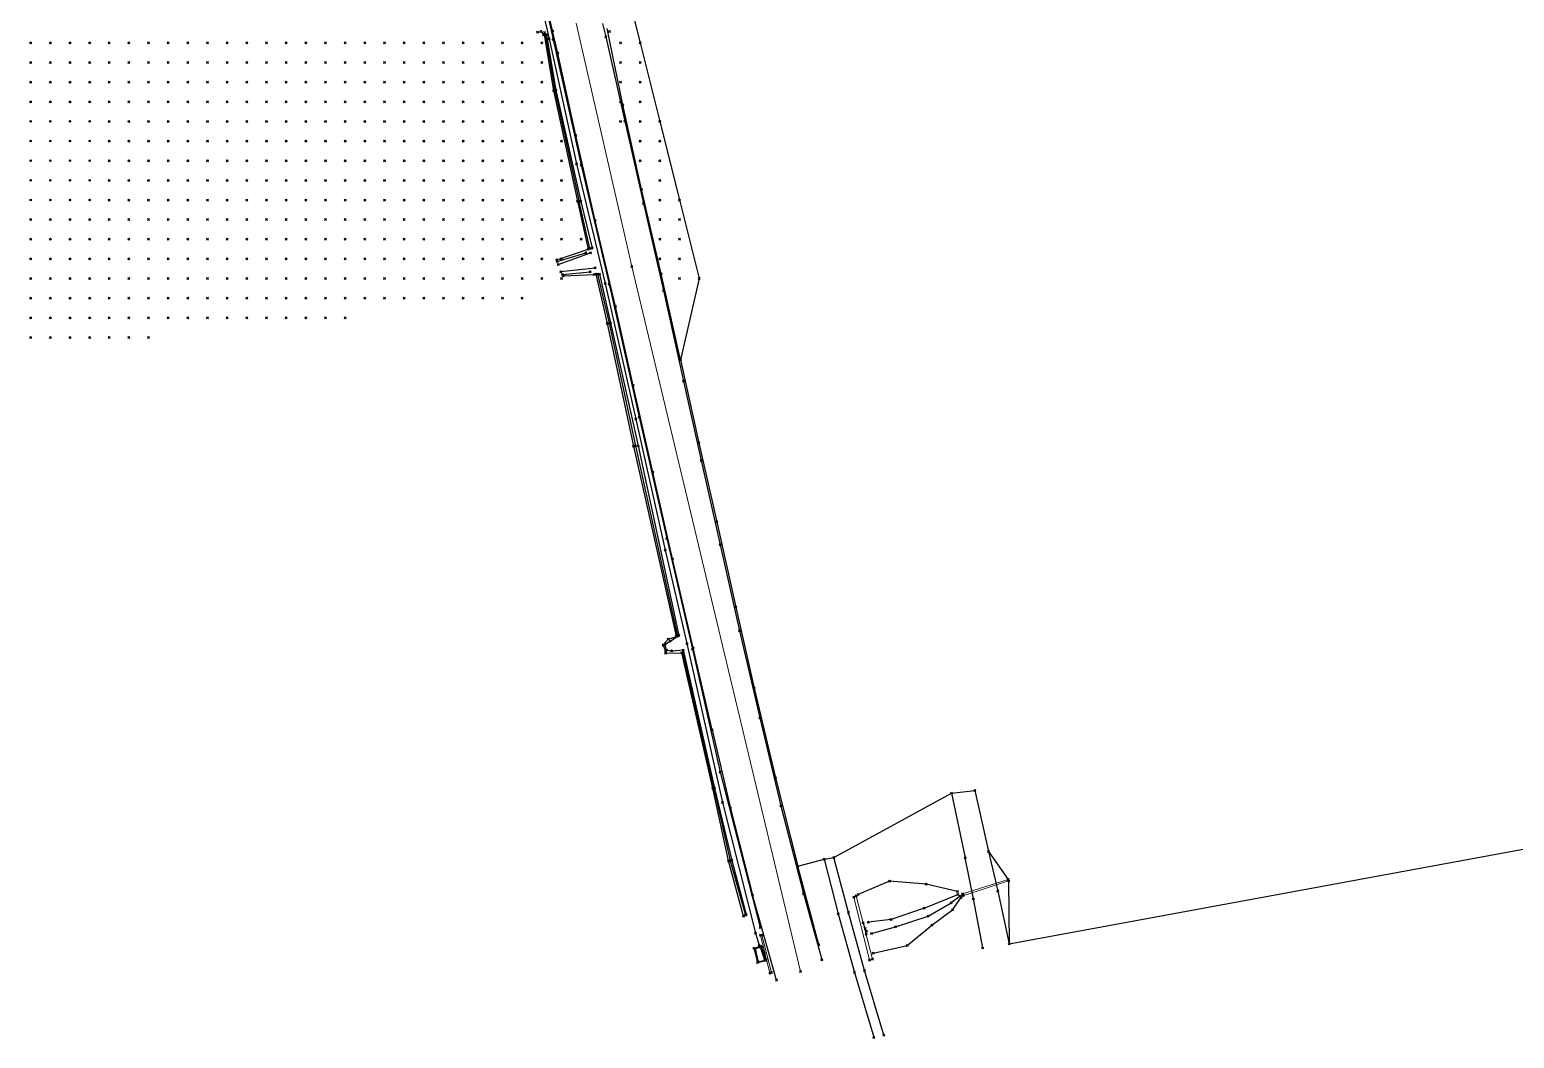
# Model space of a CAD drawing. Header units: metres. Extents: x 441556 to 446409, y 432338 to 461058.
# Drawn here: x 444051 to 444277.5, y 445293.4 to 445447.3 of the extents above; entities that cross this region are included whole.
import ezdxf

# ---------------------------------------------------------------- set-up
doc = ezdxf.new("R2010")
doc.units = ezdxf.units.M
doc.header["$MEASUREMENT"] = 0
doc.header["$PDMODE"] = 35
doc.header["$PDSIZE"] = 0.15
for name, color, linetype in [('DTM-BRE-RevB_0YP-BRE', 6, 'Continuous'), ('DTM-BRE-RevN_GRP_CALE_FERATA', 2, 'Continuous'), ('DTM-BRE-RevN_GRP_CAMERA_CADERE_JOS', 2, 'Continuous'), ('DTM-BRE-RevN_GRP_CAMERA_CADERE_SUS', 2, 'Continuous'), ('DTM-BRE-RevN_GRP_DRUM_PAMANT', 2, 'Continuous'), ('DTM-BRE-RevN_GRP_MARGINE_CAROSABIL', 2, 'Continuous'), ('DTM-BRE-RevN_GRP_PARAPET_METAL', 2, 'Continuous'), ('DTM-BRE-RevN_GRP_SANT_PAMANT_JOS', 2, 'Continuous'), ('DTM-BRE-RevN_GRP_SANT_PAMANT_SUS', 2, 'Continuous'), ('DTM-BRE-RevN_GRP_SCURGERI', 2, 'Continuous'), ('DTM-BRE-RevN_GRP_ZID_JOS', 2, 'Continuous'), ('DTM-BRE-RevN_GRP_ZID_SUS', 2, 'Continuous'), ('DTM-INT_YP', 121, 'Continuous'), ('DTM-NOK-RevN_POINTS', 91, 'Continuous')]:
    doc.layers.add(name, color=color, linetype=linetype)
for name, color, linetype, lineweight in [('DTM-BRE-RevN_0YP_BREAKLINE', 1, 'Continuous', 0), ('DTM-BRE-RevN_GRP_POD', 2, 'Continuous', 0), ('DTM-BRE-RevN_GRP_TUB', 2, 'Continuous', 0)]:
    doc.layers.add(name, color=color, linetype=linetype, lineweight=lineweight)

msp = doc.modelspace()

# ---------------------------------------------------------------- linework, layer by layer
at = {"layer": 'DTM-BRE-RevB_0YP-BRE'}
for points in [[(444155.157, 445340.532, 345.348), (444157.946, 445328.493, 345.381), (444161.294, 445315.314, 345.311)], [(444163.37, 445305.4, 343.424), (444163.096, 445306.424, 343.971), (444162.666, 445307.382, 343.306)]]:
    msp.add_polyline3d(points, dxfattribs=at)
at = {"layer": 'DTM-BRE-RevN_0YP_BREAKLINE'}
for points in [[(444142.885, 445411.221, 345.292), (444134.393, 445448.355, 345.359)], [(444168.604, 445303.66, 345.174), (444142.885, 445411.221, 345.292)]]:
    msp.add_polyline3d(points, dxfattribs=at)
at = {"layer": 'DTM-BRE-RevN_GRP_CALE_FERATA'}
for p, q in [((444172.241, 445320.791, 345.317), (444174.341, 445312.462, 345.257)), ((444175.942, 445312.661, 345.235), (444173.714, 445321.05, 345.304)), ((444178.396, 445303.791, 345.174), (444175.942, 445312.661, 345.235)), ((444174.341, 445312.462, 345.257), (444176.852, 445303.509, 345.209)), ((444181.338, 445293.925, 345.121), (444178.396, 445303.791, 345.174)), ((444176.852, 445303.509, 345.209), (444179.82, 445293.598, 345.138))]:
    msp.add_line(p, q, dxfattribs=at)
at = {"layer": 'DTM-BRE-RevN_GRP_CAMERA_CADERE_JOS'}
for p, q in [((444162.53, 445307.372, 342.12), (444161.671, 445307.098, 342.102)), ((444161.671, 445307.098, 342.102), (444162.131, 445305.133, 342.07)), ((444163.184, 445305.379, 342.09), (444162.53, 445307.372, 342.12)), ((444162.131, 445305.133, 342.07), (444163.184, 445305.379, 342.09))]:
    msp.add_line(p, q, dxfattribs=at)
at = {"layer": 'DTM-BRE-RevN_GRP_CAMERA_CADERE_SUS'}
for p, q in [((444161.516, 445307.203, 343.422), (444162.564, 445307.489, 343.232)), ((444161.516, 445307.203, 343.422), (444162.063, 445305.009, 343.41)), ((444163.279, 445305.311, 343.43), (444162.564, 445307.489, 343.232)), ((444162.063, 445305.009, 343.41), (444163.279, 445305.311, 343.43))]:
    msp.add_line(p, q, dxfattribs=at)
at = {"layer": 'DTM-BRE-RevN_GRP_DRUM_PAMANT'}
for p, q in [((444191.659, 445330.84, 339.805), (444193.723, 445320.961, 339.932)), ((444197.31, 445321.969, 339.826), (444198.717, 445315.888, 339.927)), ((444194.979, 445314.742, 340.066), (444193.723, 445320.961, 339.932)), ((444198.717, 445315.888, 339.927), (444200.433, 445307.852, 339.927)), ((444196.402, 445307.25, 340.018), (444194.979, 445314.742, 340.066))]:
    msp.add_line(p, q, dxfattribs=at)
at = {"layer": 'DTM-BRE-RevN_GRP_MARGINE_CAROSABIL'}
for p, q in [((444130.801, 445447.152, 345.242), (444126.615, 445465.624, 345.285)), ((444131.598, 445443.752, 345.206), (444130.801, 445447.152, 345.242)), ((444138.412, 445448.265, 345.28), (444138.893, 445446.26, 345.286)), ((444138.893, 445446.26, 345.286), (444141.813, 445433.368, 345.277)), ((444134.35, 445431.194, 345.245), (444131.598, 445443.752, 345.206)), ((444141.813, 445433.368, 345.277), (444144.647, 445420.8, 345.239)), ((444137.305, 445418.231, 345.218), (444134.35, 445431.194, 345.245)), ((444144.647, 445420.8, 345.239), (444147.695, 445407.536, 345.213)), ((444140.395, 445405.091, 345.246), (444137.305, 445418.231, 345.218)), ((444147.695, 445407.536, 345.213), (444150.763, 445393.731, 345.181)), ((444143.078, 445393.056, 345.199), (444140.395, 445405.091, 345.246)), ((444146.072, 445379.845, 345.234), (444143.078, 445393.056, 345.199)), ((444150.763, 445393.731, 345.181), (444153.46, 445381.586, 345.191)), ((444153.46, 445381.586, 345.191), (444156.353, 445368.727, 345.163)), ((444149.09, 445366.591, 345.182), (444146.072, 445379.845, 345.234)), ((444156.353, 445368.727, 345.163), (444159.327, 445355.621, 345.19)), ((444152.222, 445353.045, 345.198), (444149.09, 445366.591, 345.182)), ((444159.327, 445355.621, 345.19), (444162.418, 445342.337, 345.16)), ((444155.157, 445340.532, 345.348), (444152.222, 445353.045, 345.198)), ((444162.418, 445342.337, 345.16), (444165.619, 445328.911, 345.162)), ((444165.619, 445328.911, 345.162), (444169.079, 445315.526, 345.12)), ((444164.944, 445302.329, 345.259), (444161.294, 445315.314, 345.311)), ((444169.079, 445315.526, 345.12), (444171.857, 445305.449, 345.036))]:
    msp.add_line(p, q, dxfattribs=at)
at = {"layer": 'DTM-BRE-RevN_GRP_PARAPET_METAL'}
for p, q in [((444141.518, 445435.874, 345.206), (444139.121, 445447.519, 345.127)), ((444144.355, 445422.98, 345.204), (444141.518, 445435.874, 345.206)), ((444147.335, 445410.072, 345.15), (444144.355, 445422.98, 345.204)), ((444150.304, 445396.956, 345.104), (444147.335, 445410.072, 345.15)), ((444171.401, 445307.733, 345.013), (444168.214, 445319.687, 345.079))]:
    msp.add_line(p, q, dxfattribs=at)
at = {"layer": 'DTM-BRE-RevN_GRP_POD'}
for p, q in [((444177.114, 445315.2, 344.729), (444176.748, 445314.984, 344.911)), ((444176.748, 445314.984, 344.911), (444179.146, 445305.376, 344.756)), ((444179.604, 445305.533, 344.565), (444177.114, 445315.2, 344.729)), ((444162.733, 445309.192, 345.39), (444162.531, 445309.197, 345.328)), ((444162.531, 445309.197, 345.328), (444163.958, 445303.396, 345.385)), ((444164.208, 445303.468, 345.423), (444162.733, 445309.192, 345.39)), ((444179.146, 445305.376, 344.756), (444179.604, 445305.533, 344.565)), ((444163.958, 445303.396, 345.385), (444164.208, 445303.468, 345.423))]:
    msp.add_line(p, q, dxfattribs=at)
at = {"layer": 'DTM-BRE-RevN_GRP_SANT_PAMANT_JOS'}
for p, q in [((444128.386, 445454.088, 344.645), (444130.281, 445445.934, 344.79)), ((444130.281, 445445.934, 344.79), (444134.417, 445426.851, 344.507)), ((444134.417, 445426.851, 344.507), (444138.799, 445408.623, 344.551)), ((444138.799, 445408.623, 344.551), (444143.501, 445387.9, 344.657)), ((444143.501, 445387.9, 344.657), (444147.949, 445367.93, 344.476)), ((444147.949, 445367.93, 344.476), (444151.294, 445353.691, 344.557)), ((444151.294, 445353.691, 344.557), (444156.69, 445329.406, 344.469)), ((444156.69, 445329.406, 344.469), (444161.747, 445309.482, 344.053)), ((444187.5, 445313.329, 340.887), (444192.626, 445315.411, 339.684)), ((444192.974, 445315.14, 339.706), (444191.593, 445314.134, 340.146)), ((444187.5, 445313.329, 340.887), (444182.458, 445311.574, 341.148)), ((444188.083, 445312.088, 340.863), (444191.593, 445314.134, 340.146)), ((444182.458, 445311.574, 341.148), (444178.958, 445311.153, 341.728)), ((444179.445, 445309.437, 341.822), (444183.098, 445310.45, 341.385)), ((444183.098, 445310.45, 341.385), (444188.083, 445312.088, 340.863)), ((444161.747, 445309.482, 344.053), (444162.328, 445307.634, 343.498))]:
    msp.add_line(p, q, dxfattribs=at)
at = {"layer": 'DTM-BRE-RevN_GRP_SANT_PAMANT_SUS'}
for p, q in [((444128.908, 445454.8, 345.066), (444130.869, 445445.864, 344.866)), ((444130.869, 445445.864, 344.866), (444135.14, 445426.668, 345.02)), ((444135.14, 445426.668, 345.02), (444139.424, 445408.53, 345.011)), ((444139.424, 445408.53, 345.011), (444143.98, 445388.225, 345.028)), ((444143.98, 445388.225, 345.028), (444148.198, 445369.73, 344.963)), ((444148.198, 445369.73, 344.963), (444152.142, 445352.815, 345.039)), ((444152.142, 445352.815, 345.039), (444156.371, 445334.062, 345.041)), ((444156.371, 445334.062, 345.041), (444162.449, 445310.376, 345.124)), ((444182.18, 445317.407, 343.612), (444177.404, 445315.383, 344.602)), ((444187.774, 445316.969, 341.669), (444182.18, 445317.407, 343.612)), ((444192.578, 445315.866, 340.63), (444187.774, 445316.969, 341.669)), ((444191.779, 445313.061, 340.375), (444193.122, 445314.915, 340.091)), ((444188.65, 445310.707, 341.329), (444191.779, 445313.061, 340.375)), ((444184.892, 445307.605, 342.431), (444188.65, 445310.707, 341.329)), ((444179.694, 445306.452, 344.203), (444184.892, 445307.605, 342.431))]:
    msp.add_line(p, q, dxfattribs=at)
at = {"layer": 'DTM-BRE-RevN_GRP_SCURGERI'}
for p, q in [((444128.485, 445446.972, 345.772), (444129.036, 445447.07, 345.192)), ((444129.036, 445447.07, 345.192), (444129.407, 445446.563, 344.925)), ((444131.455, 445412.223, 349.999), (444136.217, 445413.848, 346.496)), ((444131.488, 445411.955, 349.932), (444135.845, 445413.288, 346.64)), ((444131.646, 445411.516, 349.486), (444136.555, 445413.272, 345.121)), ((444132.068, 445410.419, 349.478), (444137.289, 445411.006, 345.058)), ((444132.302, 445410.009, 349.784), (444136.512, 445410.411, 346.587)), ((444132.395, 445409.765, 349.778), (444137.136, 445410.008, 346.569)), ((444147.664, 445353.497, 347.613), (444148.428, 445354.335, 346.503)), ((444147.728, 445353.401, 346.834), (444147.664, 445353.497, 347.613)), ((444147.982, 445353.598, 345.968), (444147.728, 445353.401, 346.834)), ((444148.04, 445352.541, 346.853), (444147.728, 445353.401, 346.834)), ((444147.982, 445353.598, 345.968), (444148.727, 445354.058, 345.409)), ((444148.19, 445352.666, 345.879), (444147.982, 445353.598, 345.968)), ((444148.428, 445354.335, 346.503), (444149.86, 445354.794, 346.363)), ((444148.727, 445354.058, 345.409), (444150.045, 445354.904, 345.017)), ((444148.04, 445352.541, 346.853), (444147.995, 445352.208, 347.881)), ((444147.995, 445352.208, 347.881), (444150.501, 445352.26, 346.444)), ((444148.04, 445352.541, 346.853), (444148.19, 445352.666, 345.879)), ((444148.19, 445352.666, 345.879), (444148.959, 445352.589, 345.598)), ((444148.959, 445352.589, 345.598), (444150.73, 445352.694, 344.521)), ((444178.182, 445311.054, 341.936), (444178.647, 445309.333, 341.922)), ((444162.666, 445307.382, 343.306), (444162.53, 445307.372, 342.12)), ((444163.37, 445305.4, 343.424), (444163.184, 445305.379, 342.09))]:
    msp.add_line(p, q, dxfattribs=at)
at = {"layer": 'DTM-BRE-RevN_GRP_TUB'}
for p, q in [((444193.326, 445315.47, 339.924), (444200.308, 445317.675, 339.507)), ((444200.368, 445317.48, 339.543), (444193.358, 445315.183, 339.947))]:
    msp.add_line(p, q, dxfattribs=at)
at = {"layer": 'DTM-BRE-RevN_GRP_ZID_JOS'}
for p, q in [((444129.859, 445446.507, 344.79), (444131.269, 445438.125, 344.554)), ((444131.269, 445438.125, 344.554), (444135.104, 445421.114, 344.692)), ((444135.104, 445421.114, 344.692), (444136.843, 445413.994, 344.551)), ((444137.939, 445410.02, 344.551), (444139.641, 445402.585, 344.482)), ((444139.641, 445402.585, 344.482), (444143.869, 445383.846, 344.626)), ((444143.869, 445383.846, 344.626), (444150.045, 445354.904, 345.017)), ((444150.73, 445352.694, 344.521), (444155.488, 445331.637, 344.414)), ((444155.488, 445331.637, 344.414), (444158.123, 445320.598, 344.495)), ((444158.123, 445320.598, 344.495), (444160.32, 445312.322, 344.177))]:
    msp.add_line(p, q, dxfattribs=at)
at = {"layer": 'DTM-BRE-RevN_GRP_ZID_SUS'}
for p, q in [((444129.514, 445446.554, 346.928), (444130.953, 445438.07, 346.553)), ((444129.697, 445446.623, 346.928), (444131.146, 445438.106, 346.553)), ((444130.953, 445438.07, 346.553), (444134.611, 445421.151, 346.503)), ((444131.146, 445438.106, 346.553), (444134.843, 445421.104, 346.432)), ((444134.611, 445421.151, 346.503), (444136.217, 445413.848, 346.496)), ((444136.46, 445413.939, 346.475), (444134.843, 445421.104, 346.432)), ((444137.637, 445410.047, 346.365), (444139.404, 445402.534, 346.518)), ((444137.385, 445410.018, 346.365), (444139.135, 445402.503, 346.518)), ((444139.135, 445402.503, 346.518), (444143.149, 445383.8, 346.518)), ((444139.404, 445402.534, 346.518), (444143.46, 445383.852, 346.65)), ((444143.149, 445383.8, 346.518), (444149.627, 445354.812, 346.363)), ((444143.46, 445383.852, 346.65), (444149.86, 445354.794, 346.363)), ((444155.239, 445331.625, 346.411), (444150.501, 445352.26, 346.444)), ((444150.668, 445352.271, 346.444), (444155.413, 445331.635, 346.411)), ((444157.608, 445320.518, 346.59), (444155.239, 445331.625, 346.411)), ((444155.413, 445331.635, 346.411), (444157.891, 445320.515, 346.504)), ((444159.918, 445312.081, 345.954), (444157.608, 445320.518, 346.59)), ((444157.891, 445320.515, 346.504), (444160.216, 445312.229, 345.843))]:
    msp.add_line(p, q, dxfattribs=at)
at = {"layer": 'DTM-INT_YP'}
msp.add_polyline3d([(444141.149, 445457.346, 344.956), (444144.149, 445445.348, 345.018), (444147.148, 445433.351, 345.037), (444150.148, 445421.353, 344.94), (444153.147, 445409.356, 344.941), (444150.304, 445396.956, 345.104), (444153.107, 445384.308, 345.108), (444155.845, 445372.242, 345.122), (444158.767, 445359.222, 345.128), (444161.541, 445346.863, 345.132), (444164.793, 445333.18, 345.091), (444168.214, 445319.687, 345.079), (444172.241, 445320.791, 345.317), (444173.714, 445321.05, 345.304), (444191.659, 445330.84, 339.805), (444195.206, 445331.241, 339.714), (444197.31, 445321.969, 339.826), (444200.308, 445317.675, 339.507), (444200.368, 445317.48, 339.543), (444200.433, 445307.852, 339.927), (444356.484, 445336.607, 340.824)], dxfattribs=at)
at = {"layer": 'DTM-NOK-RevN_POINTS'}
for p in [(444128.485, 445446.972, 345.772), (444129.036, 445447.07, 345.192), (444129.407, 445446.563, 344.925), (444129.514, 445446.554, 346.928), (444129.548, 445446.913, 346.928), (444129.697, 445446.623, 346.928), (444129.859, 445446.507, 344.79), (444130.801, 445447.152, 345.242), (444138.893, 445446.26, 345.286), (444139.457, 445447.055, 345.105), (444051.169, 445445.348, 392.953), (444054.168, 445445.348, 388.4), (444057.167, 445445.348, 384.146), (444060.167, 445445.348, 381.688), (444063.166, 445445.348, 379.537), (444066.165, 445445.348, 377.492), (444069.165, 445445.348, 375.546), (444072.164, 445445.348, 373.375), (444075.164, 445445.348, 371.548), (444078.163, 445445.348, 369.482), (444081.162, 445445.348, 367.426), (444084.162, 445445.348, 365.742), (444087.161, 445445.348, 364.436), (444090.16, 445445.348, 363.48), (444093.16, 445445.348, 362.22), (444096.159, 445445.348, 361.187), (444099.158, 445445.348, 359.678), (444102.158, 445445.348, 358.386), (444105.157, 445445.348, 357.003), (444108.157, 445445.348, 354.806), (444111.156, 445445.348, 352.881), (444114.155, 445445.348, 351.882), (444117.155, 445445.348, 351.014), (444120.154, 445445.348, 350.3), (444123.153, 445445.348, 349.825), (444126.153, 445445.348, 348.351), (444129.152, 445445.348, 345.978), (444130.281, 445445.934, 344.79), (444130.869, 445445.864, 344.866), (444141.149, 445445.348, 344.895), (444144.149, 445445.348, 345.018), (444051.169, 445442.349, 390.535), (444054.168, 445442.349, 386.57), (444057.167, 445442.349, 382.803), (444060.167, 445442.349, 380.208), (444063.166, 445442.349, 378.053), (444066.165, 445442.349, 376.165), (444069.165, 445442.349, 374.294), (444072.164, 445442.349, 372.502), (444075.164, 445442.349, 370.636), (444078.163, 445442.349, 368.724), (444081.162, 445442.349, 366.953), (444084.162, 445442.349, 365.423), (444087.161, 445442.349, 364.542), (444090.16, 445442.349, 363.997), (444093.16, 445442.349, 362.801), (444096.159, 445442.349, 360.932), (444099.158, 445442.349, 359.594), (444102.158, 445442.349, 358.483), (444105.157, 445442.349, 357.153), (444108.157, 445442.349, 354.347), (444111.156, 445442.349, 352.271), (444114.155, 445442.349, 351.483), (444117.155, 445442.349, 351.114), (444120.154, 445442.349, 350.341), (444123.153, 445442.349, 349.936), (444126.153, 445442.349, 349.172), (444129.152, 445442.349, 346.666), (444131.598, 445443.752, 345.206), (444141.149, 445442.349, 344.942), (444144.149, 445442.349, 345.018), (444051.169, 445439.35, 387.237), (444054.168, 445439.35, 383.937), (444057.167, 445439.35, 381.374), (444060.167, 445439.35, 378.926), (444063.166, 445439.35, 377.085), (444066.165, 445439.35, 374.924), (444069.165, 445439.35, 373.288), (444072.164, 445439.35, 371.667), (444075.164, 445439.35, 369.854), (444078.163, 445439.35, 368.407), (444081.162, 445439.35, 367.036), (444084.162, 445439.35, 365.561), (444087.161, 445439.35, 364.554), (444090.16, 445439.35, 363.897), (444093.16, 445439.35, 362.349), (444096.159, 445439.35, 360.552), (444099.158, 445439.35, 359.699), (444102.158, 445439.35, 359.021), (444105.157, 445439.35, 357.743), (444108.157, 445439.35, 354.448), (444111.156, 445439.35, 351.927), (444114.155, 445439.35, 351.278), (444117.155, 445439.35, 351.286), (444120.154, 445439.35, 350.809), (444123.153, 445439.35, 350.095), (444126.153, 445439.35, 349.67), (444129.152, 445439.35, 347.581), (444141.149, 445439.35, 345.001), (444144.149, 445439.35, 344.913), (444130.953, 445438.07, 346.553), (444131.146, 445438.106, 346.553), (444131.269, 445438.125, 344.554), (444051.169, 445436.35, 384.698), (444054.168, 445436.35, 382.512), (444057.167, 445436.35, 380.341), (444060.167, 445436.35, 378.089), (444063.166, 445436.35, 375.671), (444066.165, 445436.35, 373.89), (444069.165, 445436.35, 372.416), (444072.164, 445436.35, 370.898), (444075.164, 445436.35, 369.543), (444078.163, 445436.35, 368.419), (444081.162, 445436.35, 367.17), (444084.162, 445436.35, 366.067), (444087.161, 445436.35, 364.454), (444090.16, 445436.35, 363.233), (444093.16, 445436.35, 361.978), (444096.159, 445436.35, 361.206), (444099.158, 445436.35, 360.597), (444102.158, 445436.35, 359.684), (444105.157, 445436.35, 358.356), (444108.157, 445436.35, 355.086), (444111.156, 445436.35, 351.966), (444114.155, 445436.35, 351.082), (444117.155, 445436.35, 351.381), (444120.154, 445436.35, 350.995), (444123.153, 445436.35, 350.177), (444126.153, 445436.35, 349.782), (444129.152, 445436.35, 348.31), (444141.149, 445436.35, 345.077), (444141.518, 445435.874, 345.206), (444144.149, 445436.35, 344.938), (444051.169, 445433.351, 383.634), (444054.168, 445433.351, 381.231), (444057.167, 445433.351, 379.072), (444060.167, 445433.351, 376.629), (444063.166, 445433.351, 374.921), (444066.165, 445433.351, 373.348), (444069.165, 445433.351, 372.203), (444072.164, 445433.351, 370.797), (444075.164, 445433.351, 369.805), (444078.163, 445433.351, 369.135), (444081.162, 445433.351, 368.053), (444084.162, 445433.351, 366.589), (444087.161, 445433.351, 364.619), (444090.16, 445433.351, 363.752), (444093.16, 445433.351, 363.269), (444096.159, 445433.351, 362.325), (444099.158, 445433.351, 361.064), (444102.158, 445433.351, 359.914), (444105.157, 445433.351, 358.678), (444108.157, 445433.351, 353.662), (444111.156, 445433.351, 351.571), (444114.155, 445433.351, 350.932), (444117.155, 445433.351, 351.063), (444120.154, 445433.351, 350.531), (444123.153, 445433.351, 350.037), (444126.153, 445433.351, 349.813), (444129.152, 445433.351, 348.64), (444141.149, 445433.351, 345.113), (444141.813, 445433.368, 345.277), (444144.149, 445433.351, 344.909), (444147.148, 445433.351, 345.037), (444051.169, 445430.352, 381.935), (444054.168, 445430.352, 379.765), (444057.167, 445430.352, 377.854), (444060.167, 445430.352, 376.186), (444063.166, 445430.352, 374.66), (444066.165, 445430.352, 373.49), (444069.165, 445430.352, 372.394), (444072.164, 445430.352, 371.271), (444075.164, 445430.352, 370.649), (444078.163, 445430.352, 369.29), (444081.162, 445430.352, 367.595), (444084.162, 445430.352, 366.463), (444087.161, 445430.352, 365.471), (444090.16, 445430.352, 364.63), (444093.16, 445430.352, 363.622), (444096.159, 445430.352, 362.156), (444099.158, 445430.352, 360.555), (444102.158, 445430.352, 359.64), (444105.157, 445430.352, 358.008), (444108.157, 445430.352, 353.85), (444111.156, 445430.352, 351.161), (444114.155, 445430.352, 350.823), (444117.155, 445430.352, 350.911), (444120.154, 445430.352, 350.421), (444123.153, 445430.352, 350.079), (444126.153, 445430.352, 349.977), (444129.152, 445430.352, 348.979), (444132.151, 445430.352, 346.603), (444134.35, 445431.194, 345.245), (444144.149, 445430.352, 344.85), (444147.148, 445430.352, 344.997), (444051.169, 445427.352, 380.281), (444054.168, 445427.352, 378.458), (444057.167, 445427.352, 376.914), (444060.167, 445427.352, 375.621), (444063.166, 445427.352, 374.693), (444066.165, 445427.352, 373.372), (444069.165, 445427.352, 372.115), (444072.164, 445427.352, 371.423), (444075.164, 445427.352, 370.751), (444078.163, 445427.352, 369.261), (444081.162, 445427.352, 368.315), (444084.162, 445427.352, 367.347), (444087.161, 445427.352, 366.102), (444090.16, 445427.352, 364.827), (444093.16, 445427.352, 363.518), (444096.159, 445427.352, 362.232), (444099.158, 445427.352, 360.776), (444102.158, 445427.352, 359.088), (444105.157, 445427.352, 355.994), (444108.157, 445427.352, 353.186), (444111.156, 445427.352, 350.974), (444114.155, 445427.352, 350.768), (444117.155, 445427.352, 350.685), (444120.154, 445427.352, 350.271), (444123.153, 445427.352, 350.06), (444126.153, 445427.352, 349.921), (444129.152, 445427.352, 349.214), (444132.151, 445427.352, 347.654), (444134.417, 445426.851, 344.507), (444135.14, 445426.668, 345.02), (444144.149, 445427.352, 344.877), (444147.148, 445427.352, 344.988), (444051.169, 445424.353, 379.759), (444054.168, 445424.353, 378.307), (444057.167, 445424.353, 376.894), (444060.167, 445424.353, 375.625), (444063.166, 445424.353, 374.737), (444066.165, 445424.353, 373.822), (444069.165, 445424.353, 372.962), (444072.164, 445424.353, 371.856), (444075.164, 445424.353, 370.822), (444078.163, 445424.353, 369.584), (444081.162, 445424.353, 368.136), (444084.162, 445424.353, 367.16), (444087.161, 445424.353, 365.98), (444090.16, 445424.353, 364.609), (444093.16, 445424.353, 363.427), (444096.159, 445424.353, 362.364), (444099.158, 445424.353, 361.145), (444102.158, 445424.353, 358.437), (444105.157, 445424.353, 354.981), (444108.157, 445424.353, 352.105), (444111.156, 445424.353, 350.769), (444114.155, 445424.353, 350.784), (444117.155, 445424.353, 350.927), (444120.154, 445424.353, 350.648), (444123.153, 445424.353, 350.309), (444126.153, 445424.353, 350.004), (444129.152, 445424.353, 349.399), (444132.151, 445424.353, 347.588), (444147.148, 445424.353, 344.949), (444051.169, 445421.353, 380.255), (444054.168, 445421.353, 378.029), (444057.167, 445421.353, 376.722), (444060.167, 445421.353, 376.231), (444063.166, 445421.353, 375.484), (444066.165, 445421.353, 374.807), (444069.165, 445421.353, 373.735), (444072.164, 445421.353, 372.292), (444075.164, 445421.353, 370.753), (444078.163, 445421.353, 369.234), (444081.162, 445421.353, 367.79), (444084.162, 445421.353, 366.965), (444087.161, 445421.353, 365.682), (444090.16, 445421.353, 364.551), (444093.16, 445421.353, 363.389), (444096.159, 445421.353, 362.156), (444099.158, 445421.353, 361.055), (444102.158, 445421.353, 358.516), (444105.157, 445421.353, 354.216), (444108.157, 445421.353, 351.805), (444111.156, 445421.353, 350.711), (444114.155, 445421.353, 350.74), (444117.155, 445421.353, 350.712), (444120.154, 445421.353, 351.084), (444123.153, 445421.353, 350.973), (444126.153, 445421.353, 350.45), (444129.152, 445421.353, 349.677), (444132.151, 445421.353, 348.122), (444144.355, 445422.98, 345.204), (444147.148, 445421.353, 344.888), (444150.148, 445421.353, 344.94), (444134.611, 445421.151, 346.503), (444134.843, 445421.104, 346.432), (444135.104, 445421.114, 344.692), (444144.647, 445420.8, 345.239), (444051.169, 445418.354, 380.06), (444054.168, 445418.354, 379.196), (444057.167, 445418.354, 378.037), (444060.167, 445418.354, 377.364), (444063.166, 445418.354, 376.275), (444066.165, 445418.354, 375.506), (444069.165, 445418.354, 374.403), (444072.164, 445418.354, 372.884), (444075.164, 445418.354, 371.196), (444078.163, 445418.354, 369.606), (444081.162, 445418.354, 368.304), (444084.162, 445418.354, 367.211), (444087.161, 445418.354, 365.984), (444090.16, 445418.354, 364.715), (444093.16, 445418.354, 363.28), (444096.159, 445418.354, 362.075), (444099.158, 445418.354, 360.901), (444102.158, 445418.354, 357.41), (444105.157, 445418.354, 354.281), (444108.157, 445418.354, 351.853), (444111.156, 445418.354, 350.752), (444114.155, 445418.354, 350.797), (444117.155, 445418.354, 350.739), (444120.154, 445418.354, 351.309), (444123.153, 445418.354, 351.245), (444126.153, 445418.354, 350.886), (444129.152, 445418.354, 350.155), (444132.151, 445418.354, 348.713), (444137.305, 445418.231, 345.218), (444147.148, 445418.354, 344.794), (444150.148, 445418.354, 344.955), (444051.169, 445415.355, 381.667), (444054.168, 445415.355, 381.326), (444057.167, 445415.355, 380.177), (444060.167, 445415.355, 378.38), (444063.166, 445415.355, 377.654), (444066.165, 445415.355, 376.409), (444069.165, 445415.355, 375.541), (444072.164, 445415.355, 374.047), (444075.164, 445415.355, 372.227), (444078.163, 445415.355, 370.744), (444081.162, 445415.355, 369.534), (444084.162, 445415.355, 368.359), (444087.161, 445415.355, 367.068), (444090.16, 445415.355, 365.763), (444093.16, 445415.355, 364.186), (444096.159, 445415.355, 362.507), (444099.158, 445415.355, 360.531), (444102.158, 445415.355, 358.643), (444105.157, 445415.355, 354.162), (444108.157, 445415.355, 351.577), (444111.156, 445415.355, 350.637), (444114.155, 445415.355, 350.641), (444117.155, 445415.355, 350.777), (444120.154, 445415.355, 351.213), (444123.153, 445415.355, 351.239), (444126.153, 445415.355, 351.164), (444129.152, 445415.355, 350.389), (444132.151, 445415.355, 349.166), (444135.151, 445415.355, 346.427), (444147.148, 445415.355, 344.884), (444150.148, 445415.355, 344.928), (444051.169, 445412.355, 384.844), (444054.168, 445412.355, 384.306), (444057.167, 445412.355, 382.845), (444060.167, 445412.355, 380.378), (444063.166, 445412.355, 379.479), (444066.165, 445412.355, 378.309), (444069.165, 445412.355, 377.255), (444072.164, 445412.355, 375.658), (444075.164, 445412.355, 373.706), (444078.163, 445412.355, 372.224), (444081.162, 445412.355, 371.121), (444084.162, 445412.355, 369.777), (444087.161, 445412.355, 368.564), (444090.16, 445412.355, 366.898), (444093.16, 445412.355, 365.533), (444096.159, 445412.355, 363.333), (444099.158, 445412.355, 360.782), (444102.158, 445412.355, 358.969), (444105.157, 445412.355, 354.373), (444108.157, 445412.355, 352.123), (444111.156, 445412.355, 350.571), (444114.155, 445412.355, 350.585), (444117.155, 445412.355, 351.069), (444120.154, 445412.355, 351.593), (444123.153, 445412.355, 351.356), (444126.153, 445412.355, 351.188), (444129.152, 445412.355, 350.409), (444131.455, 445412.223, 349.999), (444132.151, 445412.355, 349.458), (444135.845, 445413.288, 346.64), (444136.217, 445413.848, 346.496), (444136.46, 445413.939, 346.475), (444136.555, 445413.272, 345.121), (444136.843, 445413.994, 344.551), (444147.148, 445412.355, 344.941), (444150.148, 445412.355, 344.807), (444131.488, 445411.955, 349.932), (444131.646, 445411.516, 349.486), (444132.068, 445410.419, 349.478), (444132.302, 445410.009, 349.784), (444136.512, 445410.411, 346.587), (444137.136, 445410.008, 346.569), (444137.289, 445411.006, 345.058), (444137.385, 445410.018, 346.365), (444137.637, 445410.047, 346.365), (444137.939, 445410.02, 344.551), (444142.885, 445411.221, 345.292), (444147.335, 445410.072, 345.15), (444051.169, 445409.356, 386.65), (444054.168, 445409.356, 386.01), (444057.167, 445409.356, 384.658), (444060.167, 445409.356, 383.42), (444063.166, 445409.356, 381.861), (444066.165, 445409.356, 380.548), (444069.165, 445409.356, 379.08), (444072.164, 445409.356, 377.357), (444075.164, 445409.356, 375.733), (444078.163, 445409.356, 374.279), (444081.162, 445409.356, 373.254), (444084.162, 445409.356, 371.375), (444087.161, 445409.356, 369.975), (444090.16, 445409.356, 368.104), (444093.16, 445409.356, 365.972), (444096.159, 445409.356, 363.651), (444099.158, 445409.356, 361.421), (444102.158, 445409.356, 359), (444105.157, 445409.356, 355.271), (444108.157, 445409.356, 351.716), (444111.156, 445409.356, 350.612), (444114.155, 445409.356, 350.61), (444117.155, 445409.356, 350.906), (444120.154, 445409.356, 351.001), (444123.153, 445409.356, 351.367), (444126.153, 445409.356, 350.892), (444129.152, 445409.356, 350.284), (444132.151, 445409.356, 349.473), (444132.395, 445409.765, 349.778), (444138.799, 445408.623, 344.551), (444139.424, 445408.53, 345.011), (444150.148, 445409.356, 344.848), (444153.147, 445409.356, 344.941), (444051.169, 445406.357, 388.27), (444054.168, 445406.357, 387.439), (444057.167, 445406.357, 385.906), (444060.167, 445406.357, 384.681), (444063.166, 445406.357, 383.471), (444066.165, 445406.357, 382.283), (444069.165, 445406.357, 380.818), (444072.164, 445406.357, 379.184), (444075.164, 445406.357, 377.795), (444078.163, 445406.357, 376.313), (444081.162, 445406.357, 374.966), (444084.162, 445406.357, 373.243), (444087.161, 445406.357, 371.384), (444090.16, 445406.357, 369.101), (444093.16, 445406.357, 366.558), (444096.159, 445406.357, 364.368), (444099.158, 445406.357, 361.689), (444102.158, 445406.357, 358.142), (444105.157, 445406.357, 355.123), (444108.157, 445406.357, 352.381), (444111.156, 445406.357, 350.841), (444114.155, 445406.357, 350.607), (444117.155, 445406.357, 350.72), (444120.154, 445406.357, 350.939), (444123.153, 445406.357, 351.3), (444126.153, 445406.357, 350.708), (444147.695, 445407.536, 345.213), (444051.169, 445403.357, 389.889), (444054.168, 445403.357, 388.692), (444057.167, 445403.357, 387.372), (444060.167, 445403.357, 386.296), (444063.166, 445403.357, 385.14), (444066.165, 445403.357, 383.918), (444069.165, 445403.357, 382.878), (444072.164, 445403.357, 381.297), (444075.164, 445403.357, 379.94), (444078.163, 445403.357, 378.526), (444081.162, 445403.357, 376.932), (444084.162, 445403.357, 374.491), (444087.161, 445403.357, 372.271), (444090.16, 445403.357, 370.149), (444093.16, 445403.357, 366.961), (444096.159, 445403.357, 364.917), (444099.158, 445403.357, 362.155), (444140.395, 445405.091, 345.246), (444139.135, 445402.503, 346.518), (444139.404, 445402.534, 346.518), (444139.641, 445402.585, 344.482), (444051.169, 445400.358, 391.907), (444054.168, 445400.358, 390.371), (444057.167, 445400.358, 389.298), (444060.167, 445400.358, 387.984), (444063.166, 445400.358, 386.939), (444066.165, 445400.358, 385.929), (444069.165, 445400.358, 384.883), (444150.304, 445396.956, 345.104), (444143.078, 445393.056, 345.199), (444150.763, 445393.731, 345.181), (444143.501, 445387.9, 344.657), (444143.98, 445388.225, 345.028), (444143.149, 445383.8, 346.518), (444143.46, 445383.852, 346.65), (444143.869, 445383.846, 344.626), (444153.107, 445384.308, 345.108), (444153.46, 445381.586, 345.191), (444146.072, 445379.845, 345.234), (444155.845, 445372.242, 345.122), (444148.198, 445369.73, 344.963), (444147.949, 445367.93, 344.476), (444156.353, 445368.727, 345.163), (444149.09, 445366.591, 345.182), (444158.767, 445359.222, 345.128), (444159.327, 445355.621, 345.19), (444147.664, 445353.497, 347.613), (444147.728, 445353.401, 346.834), (444147.982, 445353.598, 345.968), (444148.428, 445354.335, 346.503), (444148.727, 445354.058, 345.409), (444149.627, 445354.812, 346.363), (444149.86, 445354.794, 346.363), (444150.045, 445354.904, 345.017), (444151.294, 445353.691, 344.557), (444147.995, 445352.208, 347.881), (444148.04, 445352.541, 346.853), (444148.19, 445352.666, 345.879), (444148.959, 445352.589, 345.598), (444150.501, 445352.26, 346.444), (444150.668, 445352.271, 346.444), (444150.73, 445352.694, 344.521), (444152.142, 445352.815, 345.039), (444152.222, 445353.045, 345.198), (444161.541, 445346.863, 345.132), (444162.418, 445342.337, 345.16), (444155.157, 445340.532, 345.348), (444156.371, 445334.062, 345.041), (444164.793, 445333.18, 345.091), (444155.239, 445331.625, 346.411), (444155.413, 445331.635, 346.411), (444155.488, 445331.637, 344.414), (444191.659, 445330.84, 339.805), (444195.206, 445331.241, 339.714), (444156.69, 445329.406, 344.469), (444157.946, 445328.493, 345.381), (444165.619, 445328.911, 345.162), (444197.31, 445321.969, 339.826), (444157.608, 445320.518, 346.59), (444157.891, 445320.515, 346.504), (444158.123, 445320.598, 344.495), (444168.214, 445319.687, 345.079), (444172.241, 445320.791, 345.317), (444173.714, 445321.05, 345.304), (444193.723, 445320.961, 339.932), (444182.18, 445317.407, 343.612), (444200.296, 445317.576, 339.649), (444200.308, 445317.675, 339.507), (444200.368, 445317.48, 339.543), (444161.294, 445315.314, 345.311), (444169.079, 445315.526, 345.12), (444176.748, 445314.984, 344.911), (444177.114, 445315.2, 344.729), (444177.404, 445315.383, 344.602), (444187.774, 445316.969, 341.669), (444192.578, 445315.866, 340.63), (444192.626, 445315.411, 339.684), (444192.974, 445315.14, 339.706), (444193.122, 445314.915, 340.091), (444193.326, 445315.47, 339.924), (444193.358, 445315.183, 339.947), (444193.414, 445315.284, 340.094), (444198.717, 445315.888, 339.927), (444175.942, 445312.661, 345.235), (444187.5, 445313.329, 340.887), (444191.593, 445314.134, 340.146), (444191.779, 445313.061, 340.375), (444194.979, 445314.742, 340.066), (444159.918, 445312.081, 345.954), (444160.216, 445312.229, 345.843), (444160.32, 445312.322, 344.177), (444162.449, 445310.376, 345.124), (444174.341, 445312.462, 345.257), (444178.182, 445311.054, 341.936), (444178.958, 445311.153, 341.728), (444182.458, 445311.574, 341.148), (444183.098, 445310.45, 341.385), (444188.083, 445312.088, 340.863), (444188.65, 445310.707, 341.329), (444161.747, 445309.482, 344.053), (444162.531, 445309.197, 345.328), (444162.733, 445309.192, 345.39), (444178.466, 445310.2, 343.513), (444178.647, 445309.333, 341.922), (444178.685, 445309.816, 341.778), (444179.445, 445309.437, 341.822), (444161.516, 445307.203, 343.422), (444161.671, 445307.098, 342.102), (444162.328, 445307.634, 343.498), (444162.53, 445307.372, 342.12), (444162.564, 445307.489, 343.232), (444162.666, 445307.382, 343.306), (444163.096, 445306.424, 343.971), (444171.401, 445307.733, 345.013), (444179.694, 445306.452, 344.203), (444184.892, 445307.605, 342.431), (444196.402, 445307.25, 340.018), (444200.433, 445307.852, 339.927), (444162.063, 445305.009, 343.41), (444162.131, 445305.133, 342.07), (444163.184, 445305.379, 342.09), (444163.279, 445305.311, 343.43), (444163.37, 445305.4, 343.424), (444164.208, 445303.468, 345.423), (444168.604, 445303.66, 345.174), (444171.857, 445305.449, 345.036), (444176.852, 445303.509, 345.209), (444178.396, 445303.791, 345.174), (444179.146, 445305.376, 344.756), (444179.604, 445305.533, 344.565), (444163.958, 445303.396, 345.385), (444164.944, 445302.329, 345.259), (444179.82, 445293.598, 345.138), (444181.338, 445293.925, 345.121)]:
    msp.add_point(p, dxfattribs=at)

doc.saveas('drawing.dxf')
